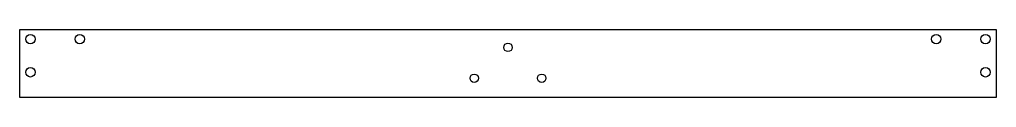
# Model space of a CAD drawing. Header units: millimetres. Extents: x -135 to 300, y 234 to 264.
import ezdxf

# ---------------------------------------------------------------- set-up
doc = ezdxf.new("R2010")
doc.units = ezdxf.units.MM

msp = doc.modelspace()

# ---------------------------------------------------------------- linework, layer by layer
at = {"color": 7, "linetype": 'Continuous', "lineweight": 25}
for p, q in [((300.45, 264.01), (-134.55, 264.01)), ((-134.55, 264.01), (-134.55, 234.16)), ((300.45, 234.16), (300.45, 264.01)), ((-134.55, 234.16), (300.45, 234.16))]:
    msp.add_line(p, q, dxfattribs=at)
for centre, radius in [((-129.67, 259.96), 2.1), ((-107.75, 259.96), 2.1), ((273.65, 259.96), 2.1), ((295.57, 259.96), 2.1), ((82.95, 256.28), 1.9), ((-129.67, 245.16), 2.1), ((67.95, 242.49), 1.9), ((97.95, 242.49), 1.9), ((295.57, 245.16), 2.1)]:
    msp.add_circle(centre, radius, dxfattribs=at)

doc.saveas('drawing.dxf')
